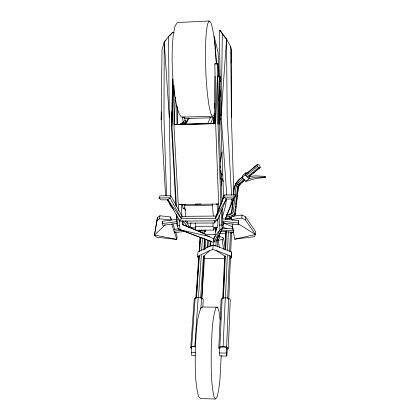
<?xml version="1.0" encoding="UTF-8"?>
<svg xmlns="http://www.w3.org/2000/svg" width="420" height="420" viewBox="0 0 420 420"><rect width="100%" height="100%" fill="white"/><g stroke="black" fill="none" stroke-linecap="round" stroke-linejoin="round"><path stroke-width="0.63" d="M233.856 195.353L231.415 117.668L231.509 49.875L230.69 46.657L226.579 39.212L219.922 30.125L219.361 30.97L220.715 119.837L223.524 195.122L222.5 200.219M221.97 201.511L219.177 125.843L219.277 77.196L217.418 76.177L217.187 63.798L217.88 63.667L218.531 75.763L220.08 76.865L220.196 78.157L220.08 76.865L219.277 77.196L217.98 123.879L220.946 204.65M174.248 32.86L172.652 32.33L168.478 36.582L164.246 42L163.973 118.167L166.556 195.946M177.177 124.598L177.245 107.042M214.027 242.004L214.053 237.562M219.161 124.53L219.534 77.968L219.917 77.8L220.306 81.716M165.569 195.605L161.18 119.7L162.026 49.623L164.246 42L165.931 40.063M183.031 224.852L183.067 221.603M176.395 206.335L172.037 127.386L172.657 78.923L171.518 127.145L175.87 205.695M195.211 223.12L195.531 230.218L213.717 230.102L212.993 226.196L213.04 222.983M226.758 194.933L221.13 115.878L222.353 34.115L219.922 30.125M232.134 223.934L234.675 239.169L254.499 236.712L255.428 234.497L255.486 231.504L245.48 216.846L241.91 215.014L231.52 216.436L231.394 219.492L232.486 220.174M214.09 123.596L215.056 76.267L214.835 63.887L217.88 63.667M219.03 100.721L219.303 88.368M219.45 81.868L219.534 77.968L219.45 79.275M231.215 62.905L231.509 49.875L231.231 53.12M234.675 239.169L255.428 234.497L245.39 219.917L245.48 216.846M245.39 219.917L241.81 218.085L241.91 215.014M171.497 125.843L171.99 111.542M172.168 106.339L172.415 99.188M172.757 89.439L172.82 87.486M214.121 123.601L214.421 115.19M214.672 108.071L214.835 103.546M221.225 355.535L219.944 379.785L218.726 389.702L217.25 396.475L215.644 399L200.498 398.58L198.592 396.575C194.544 381.26 195.3 365.195 195.274 349.498C196.319 335.48 195.846 320.806 201.028 307.519L202.923 307.036L217.492 307.172L218.92 310.821L220.174 319.568M222.206 222.831L238.623 224.789L238.45 220.684L222.626 218.783M238.623 224.789L238.45 220.684M218.873 209.47L215.649 123.664L217.418 76.177L218.531 75.763M224.926 256.268L223.361 298.231L225.335 255.822M225.172 249.711L225.855 231.352L224.999 249.585M161.18 119.7L161.485 111.898M227.215 349.304L226.973 355.194L226.59 356.05L219.802 355.924L219.555 352.947L222.154 298.216L225.278 297.712L228.653 298.263L230.27 299.539L228.322 348.248L227.215 349.304L226.616 347.135L223.094 346.621L219.839 347.02L218.768 348.08L220.064 348.91M230.459 258.2L231.588 257.891L231.488 251.942L216.269 245.952L213.061 245.154L210.231 245.973L197.92 252.005L197.605 256.384L198.046 257.911M232.417 229.226L232.512 226.821L223.608 223.094M231.588 257.891L231.488 251.942M172.001 125.155L173.67 85.586M227.677 298.268L229.483 255.817M229.677 251.249L230.486 232.307M226.59 356.05L226.364 353.073L228.653 298.263M228.758 299.108L230.543 256.09M230.732 251.528L231.541 231.971M223.094 346.621L225.278 297.712M225.44 297.901L227.335 255.434M227.566 250.204L228.38 231.914M225.608 249.947L226.459 231.677M222.705 298.41L224.695 256.095M178.584 210.446L174.064 127.433L175.361 97.34M201.821 298.247L203.905 255.906M204.225 249.396L204.734 238.975M218.768 348.08L221.114 299.465L222.154 298.216M220.715 119.837L220.784 118.529M221.12 185.483L221.965 178.92L220.673 178.941M215.875 246.02L216.195 240.266M217.261 246.587L217.817 236.376M197.605 256.384L209.963 250.425L212.798 249.622L213.061 245.154M213.145 245.527L213.554 238.492M209.911 246.608L210.257 240.87M210.656 246.036L210.924 241.563M199.007 256.289L196.392 298.032L199.364 255.843M199.332 251.071L200.193 237.374M202.792 307.183L203.296 299.329L201.574 298.058L198.188 297.512L195.132 298.011L194.24 299.26L190.754 347.587L191.678 348.138M200.849 309.073L201.574 298.058M201.799 298.893L204.587 256.347M205.06 249.144L205.7 239.327M200.66 298.064L203.469 255.843M203.858 249.995L204.593 238.948M198.188 297.512L194.843 346.132L191.683 346.531L190.754 347.587M198.413 297.701L201.306 255.46M201.663 250.257L202.508 237.909M202.823 233.363L203.044 230.113M195.253 355.451L191.594 355.383L191.263 352.422L195.132 298.011M195.841 298.195L198.802 256.352M199.127 251.774L200.141 237.389M199.684 251.302L200.639 237.673M201.007 232.475L201.143 230.533M221.13 115.878L226.579 39.212L222.353 34.115M199.5 230.034L199.416 231.226L201.721 230.024M207.879 247.328L208.509 240.245M231.383 198.986L230.864 204.797L225.162 219.471M171.77 224.254L176.804 239.421L154.476 235.037L157.379 217.628L159.931 215.775L170.662 216.983L170.357 220.001L159.595 218.799L157.038 220.647L154.476 235.037L156.44 237.19L176.804 239.421L177.072 236.502L175.67 232.234M207.044 247.842L207.811 240.319M176.904 223.435L162.808 225.341L162.194 223.629L162.44 221.303L177.219 219.266M233.074 198.303L231.441 213.26L231.908 212.331L233.436 198.166M233.783 194.948C233.378 187.84 235.746 180.805 242.351 177.292M243.154 178.206L238.192 182.317L236.087 185.892L233.247 212.273L231.556 213.948L229.105 215.082L226.511 215.182M233.657 216.531L235.363 214.389L234.68 213.124L237.552 186.512L239.421 183.33L244.482 179.161M233.788 191.798C233.373 185.703 237.184 180.521 242.093 177.34M159.595 218.799L159.931 215.775M235.095 213.371L234.885 215.313L235.121 213.371M235.384 210.772L235.526 209.475M157.038 220.647L157.379 217.628M238.192 182.317L239.421 183.33L239.169 185.588L238.297 187.409L237.106 197.143M220.804 178.946L221.214 175.329L220.7 170.289M235.436 210.772L235.599 209.475M235.835 207.527L235.993 206.231M236.234 204.283L236.471 202.335M236.628 201.038L236.948 198.44M225.356 218.915L229.871 218.726L229.651 216.531L232.628 215.166L234.68 213.124M226.595 198.833L225.393 206.593L222.343 217.287M225.43 218.815L233.074 200.382L233.462 197.867M195.704 227.96L190.129 227.556L190.964 222.647M235.121 197.012L235.505 194.859L224.296 195.011L216.011 216.059L215.486 218.332L217.371 220.826L226.265 199.07L233.053 198.986L235.121 197.012L223.828 197.159L215.486 218.332L181.34 218.626L167.874 199.799L161.264 199.883L158.965 197.993L159.925 195.867L170.846 195.72L182.123 216.363L181.34 218.626L179.86 221.13L167.874 199.799L169.964 197.852L170.846 195.72M220.285 161.59L222.002 152.077M204.356 233.867L205.097 230.044M224.296 195.011L223.828 197.159L226.265 199.07L215.486 218.332M217.88 218.531L217.371 220.826L179.86 221.13M183.656 116.797L184.306 118.545L213.864 117.689L214.337 115.957M214.389 113.663L213.875 115.516L212.231 116.277L181.393 117.18L178.889 113.222L176.437 104.879L174.332 92.51L172.804 77.553L172.1 61.577L172.263 46.505L173.329 34.246L175.082 25.93L177.345 22.538L209.055 21L210.819 22.402C215.019 35.669 215.266 49.77 216.326 63.535M214.935 234.502L217.933 224.102L217.749 219.534M222.737 225.671L223.461 223.571M218.993 234.911L219.734 236.696L218.353 240.597L219.377 247.732M246.928 173.513L246.052 172.667L242.834 175.277L241.847 177.55L245.8 181.356L256.305 178.364L265.387 177.508L265.524 177.13L265.004 176.369L255.334 175.833L249.989 176.474L249.113 175.628M245.8 181.356L249.034 178.747L254.772 177.219L264.726 177.119L265.004 176.369M213.717 230.102L214.578 227.876M184.306 118.545L184.978 116.818M222.789 225.582L223.976 222.527M213.864 117.689L214.352 116.487M186.937 220.92L187.651 223.183L214.715 222.973L215.607 220.794M249.989 176.474L249.034 178.747L245.075 174.919L246.052 172.667M210.504 123.695L213.255 117.343M207.716 123.501L210.536 117.217M214.3 242.046L220.096 229.577L219.471 225.188L219.093 215.366M209.055 21L207.459 24.376L206.236 32.723L205.522 45.05L205.453 60.218L206.005 76.309L207.139 91.382L208.672 103.85L210.441 112.277L212.231 116.277M237.888 188.066L240.545 183.55L244.981 179.876M216.867 239.531L220.857 231.294M221.713 229.53L223.136 226.59L222.233 208.688M215.822 241.904L222.233 228.711L221.702 224.931L221.141 209.885M215.303 236.05L213.859 238.744L205.364 235.001M184.517 124.378L185.084 123.338L180.532 123.464L179.939 124.509M231.205 203.821L233.074 200.382M185.278 124.772L189.026 118.261M184.7 124.609L188.517 118.031M244.871 180.154L240.403 183.834L239.169 185.588L236.959 184.07M214.431 237.059L220.096 229.577L222.233 228.711M248.351 177.287L259.775 167.874L260.269 167.234L259.849 165.921L258.752 164.724L257.628 164.33L246.104 173.98M245.306 174.83L257.628 164.33M182.522 123.207L185.031 120.141L184.721 118.225M169.712 35.716L172.652 32.33M231.908 212.331L230.564 213.649L228.643 214.526L226.695 214.594M154.476 235.037L165.218 224.868M203.501 256.51L209.963 250.425M181.309 123.627L183.215 121.994L182.474 116.807M246.136 175.744L257.544 166.294L257.129 164.976M248.929 176.615L251.885 174.169M252.872 173.35L254.352 172.127M255.339 171.313L260.269 167.234M247.013 177.077L258.647 167.496L259.775 167.874M217.119 240.602L222.122 239.542L223.555 238.366L222.841 237.389L219.734 236.696M241.847 177.55L245.075 174.919M235.694 183.787L236.649 183.067M225.572 218.237L229.976 218.043L231.562 217.303M229.871 218.726L231.651 217.896M217.492 307.172L215.917 307.661C211.591 321.211 212.069 335.727 211.202 349.781C211.265 365.526 210.641 381.528 214.058 397L215.644 399M230.953 233.153L232.617 232.659M229.976 218.043L231.693 217.623M211.276 245.91L212.525 245.658M162.194 223.629L176.999 221.618M231.394 219.492L241.81 218.085M174.184 229.352L178.621 228.816M173.99 231.226L182.249 230.239M174.436 232.664L185.199 231.383M219.471 225.188L221.702 224.931M213.853 227.661L217.597 227.456M226.417 216.667L229.651 216.531M214.835 63.887L217.187 63.798M185.325 121.243L187.273 121.186M213.266 120.451L214.567 120.414M183.697 122.535L186.307 122.462M214.379 123.333L175.109 124.43L215.392 123.606L174.61 124.751M185.493 204.325L178.978 204.498L218.442 204.067M195.263 204.062L201.122 203.905M158.965 197.993L169.964 197.852L181.34 218.626M216.258 204.115L217.565 204.099M184.706 204.813L182.123 204.845L183.094 208.194L184.159 208.283M184.643 204.262L184.653 205.522L212.468 205.207L213.292 216.017M183.094 208.194L185.015 208.173M182.123 216.363L216.011 216.059M195.148 226.322L212.993 226.196M219.587 233.536L225.997 233.499M204.86 234.502L215.539 234.444M204.398 258.678L224.921 258.668M191.683 346.531L195.337 346.594M219.839 347.02L226.616 347.135L228.322 348.248M191.263 352.422L195.547 352.501M219.555 352.947L226.364 353.073M222.621 228.202L233.478 228.968M221.235 230.003L234.035 230.911M220.868 231.42L233.62 232.323M176.904 215.465L177.44 225.257L179.398 225.477L180.285 229.829L212.798 242.172M222.506 221.162L238.366 223.046M214.237 245.726L215.329 245.921M209.596 236.539L180.285 229.829L178.3 229L177.44 225.257M212.798 249.622L216.022 250.415L231.304 256.352M178.3 229L211.097 241.458M183.383 225.073L195.41 229.966M196.613 230.459L204.43 233.641M222.799 227.073L226.973 228.805M205.679 234.077L182.343 224.369L182.138 220.458M236.087 185.892L237.552 186.512L238.297 187.409L235.363 214.389L233.147 216.568L232.628 215.166M189.604 227.33L187.488 226.443L182.968 220.952M239.421 183.33L240.403 183.834M221.965 178.92L222.768 179.393L223.183 181.802M264.726 177.119L265.387 177.508M238.492 223.928L255.428 234.497M216.022 250.415L225.582 256.604M217.35 239.757L218.353 240.597L217.266 237.232M257.544 166.294L258.647 167.496M173.513 209.475L170.226 205.485L167.633 199.605M185.031 120.141L186.202 121.684M221.314 173.261L222.737 175.177M185.194 220.752L190.129 227.556M214.793 47.99L215.486 49.066L216.421 63.236M181.902 204.078L182.558 205.186M184.191 207.968L185.498 210.189M167.359 199.537L168.236 201.175M162.44 221.303L162.85 222.448M170.662 216.983L171.665 220.033M172.867 223.692L174.867 229.792M177.492 226.905L176.925 224.679L176.342 214.205M214.127 220.447L214.715 222.973M223.555 238.366L225.367 248.425M222.122 239.542L223.582 249.223M215.171 227.441L215.806 231.893M219.482 87.292L220.7 96.29M216.589 227.241L216.82 229.194M215.57 227.215L215.948 230.454M215.486 49.066L214.153 36.351L218.053 52.169L219.193 76.356M220.316 166.514L220.442 167.774M184.653 205.522L185.74 216.269M164.246 42L169.307 117.395L170.667 195.662M231.541 195.106L227.167 116.319L226.579 39.212M179.046 218.941L179.398 225.477M181.277 204.152L181.934 216.541M217.135 203.868L217.492 213.008M213.528 117.416L213.78 123.931M220.08 76.865L220.117 78.172M176.794 105.063L177.135 124.598M215.056 76.267L215.649 123.664M230.69 46.657L231.415 117.668M217.418 76.177L217.98 123.879M168.478 36.582L169.307 117.395M212.457 203.941L212.468 205.207M174.001 85.638L174.017 124.819M205.154 230.507L205.091 231.809L205.154 230.507"/></g></svg>
